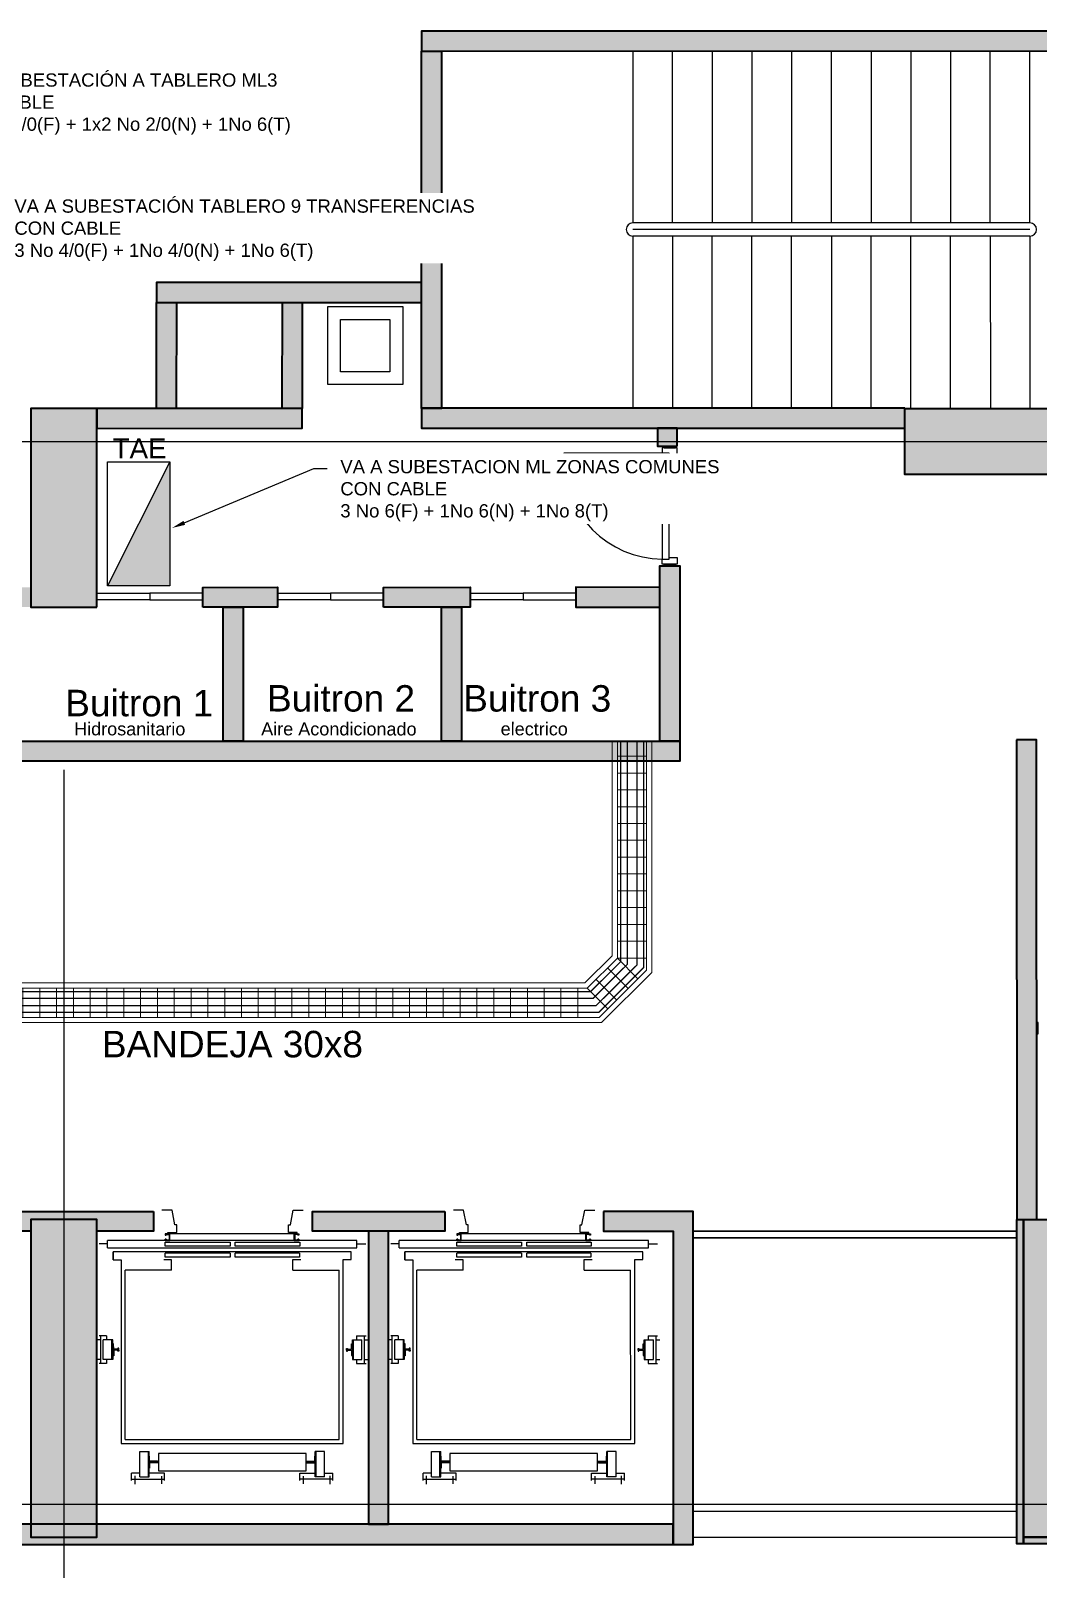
# Model space of a CAD drawing. Header units: millimetres. Extents: x -967 to 876, y -355 to 681.
# Drawn here: x 317.69 to 325.3, y -233.17 to -221.55 of the extents above; entities that cross this region are included whole.
import ezdxf
from ezdxf import colors
from ezdxf.entities.mleader import LeaderData, LeaderLine
from ezdxf.lldxf.tags import DXFTag
from ezdxf.math import Vec2, Vec3

# ---------------------------------------------------------------- set-up
doc = ezdxf.new("R2010")
doc.units = ezdxf.units.MM
doc.linetypes.add('Center', pattern=[50.8, 31.75, -6.35, 6.35, -6.35])
doc.linetypes.add('HIDDEN', pattern=[9.525, 6.35, -3.175])
for name, color, linetype, lineweight in [('-CN-GYD-BANDEJA TIPO ESCALERA', 140, 'Continuous', 18), ('-CN-GYD-TUBERÍA ILUMINACION', 5, 'Continuous', 18), ('Estructura', 8, 'Continuous', 40), ('Muro', 9, 'Continuous', 40), ('Textos 1', 7, 'Continuous', 25), ('Vidrio', 8, 'Continuous', 30)]:
    doc.layers.add(name, color=color, linetype=linetype, lineweight=lineweight)
for name, color, linetype in [('0-amob', 8, 'Continuous'), ('AMOBLAMIENTO', 8, 'Continuous'), ('AREA PARQUEO', 8, 'Continuous'), ('ASCENSOR', 8, 'Continuous'), ('EJE-ESTRUCTURA', 8, 'Center'), ('F-2', 8, 'Continuous'), ('GG_PISO 5', 8, 'Continuous'), ('HACHTCOLUMNA', 250, 'Continuous'), ('JCA_HATCH 254', 252, 'Continuous'), ('MARCO', 4, 'Continuous'), ('MUEBLE', 8, 'Continuous'), ('TB', 7, 'Continuous')]:
    doc.layers.add(name, color=color, linetype=linetype)
doc.layers.add('DIM-25', color=8, linetype='Continuous', plot=False)
doc.styles.get("Standard").update_dxf_attribs({"font": 'arial.ttf'})
tags = doc.linetypes.add('AiX_LINE', pattern='A,0.5,-0.2,["AiX",Standard,S=0.1,R=0,X=-0.1,Y=-0.05],-0.25', length=0.95).pattern_tags.tags
tags[6] = DXFTag(74, 10)

# ---------------------------------------------------------------- blocks, each defined once
blk = doc.blocks.new('Est etapa 3 torre')
at = {"layer": 'HACHTCOLUMNA'}
h = blk.add_hatch(color=256, dxfattribs=at)
h.paths.add_polyline_path([(1123.55, -5959.124), (1123.05, -5959.124), (1123.05, -5957.624), (1123.55, -5957.624)])
h.paths.add_polyline_path([(1116.05, -5959.124), (1115.55, -5959.124), (1115.55, -5957.624), (1116.05, -5957.624)])
h.paths.add_polyline_path([(1139.548, -5959.124), (1139.048, -5959.124), (1139.048, -5957.624), (1139.548, -5957.624)])
h.paths.add_polyline_path([(1132.05, -5959.124), (1131.55, -5959.124), (1131.55, -5957.624), (1132.05, -5957.624)])
h.paths.add_polyline_path([(1140.048, -5967.649), (1140.048, -5968.149), (1138.548, -5968.149), (1138.548, -5967.649)])
h.paths.add_polyline_path([(1124.05, -5967.649), (1124.05, -5968.149), (1122.55, -5968.149), (1122.55, -5967.649)])
h.paths.add_polyline_path([(1131.05, -5967.649), (1131.05, -5968.149), (1132.55, -5968.149), (1132.55, -5967.649)])
h.paths.add_polyline_path([(1115.05, -5967.649), (1115.05, -5968.149), (1116.55, -5968.149), (1116.55, -5967.649)])
h.paths.add_polyline_path([(1140.048, -5975.649), (1140.048, -5976.149), (1138.548, -5976.149), (1138.548, -5975.649)])
h.paths.add_polyline_path([(1124.05, -5975.649), (1124.05, -5976.149), (1122.55, -5976.149), (1122.55, -5975.649)])
h.paths.add_polyline_path([(1131.05, -5975.649), (1131.05, -5976.149), (1132.55, -5976.149), (1132.55, -5975.649)])
h.paths.add_polyline_path([(1115.05, -5975.649), (1115.05, -5976.149), (1116.55, -5976.149), (1116.55, -5975.649)])
h.paths.add_polyline_path([(1140.048, -5985.749), (1140.048, -5986.249), (1138.548, -5986.249), (1138.548, -5985.749)])
h.paths.add_polyline_path([(1124.05, -5985.749), (1124.05, -5986.249), (1122.55, -5986.249), (1122.55, -5985.749)])
h.paths.add_polyline_path([(1131.05, -5985.749), (1131.05, -5986.249), (1132.55, -5986.249), (1132.55, -5985.749)])
h.paths.add_polyline_path([(1115.05, -5985.749), (1115.05, -5986.249), (1116.55, -5986.249), (1116.55, -5985.749)])
h.paths.add_polyline_path([(1140.048, -5993.749), (1140.048, -5994.249), (1138.548, -5994.249), (1138.548, -5993.749)])
h.paths.add_polyline_path([(1124.05, -5993.749), (1124.05, -5994.249), (1122.55, -5994.249), (1122.55, -5993.749)])
h.paths.add_polyline_path([(1131.05, -5993.749), (1131.05, -5994.249), (1132.55, -5994.249), (1132.55, -5993.749)])
h.paths.add_polyline_path([(1115.05, -5993.749), (1115.05, -5994.249), (1116.55, -5994.249), (1116.55, -5993.749)])
h.paths.add_polyline_path([(1132.05, -6003.426), (1131.55, -6003.426), (1131.55, -6004.922), (1132.05, -6004.922)])
h.paths.add_polyline_path([(1138.153, -6003.424), (1139.653, -6003.424), (1139.653, -6003.924), (1138.153, -6003.924)])
h.paths.add_polyline_path([(1116.05, -6004.924), (1116.05, -6003.424), (1115.55, -6003.424), (1115.55, -6004.924)])
h.paths.add_polyline_path([(1123.55, -6004.924), (1123.55, -6003.424), (1123.05, -6003.424), (1123.05, -6004.924)])
h.paths.add_polyline_path([(1139.048, -6011.949), (1139.048, -6009.549), (1139.548, -6009.549), (1139.548, -6011.949)])
h.paths.add_polyline_path([(1131.55, -6009.549), (1131.55, -6011.949), (1132.05, -6011.949), (1132.05, -6009.549)])
h.paths.add_polyline_path([(1123.05, -6009.549), (1123.05, -6011.949), (1123.55, -6011.949), (1123.55, -6009.549)])
h.paths.add_polyline_path([(1116.05, -6009.549), (1116.05, -6011.949), (1115.55, -6011.949), (1115.55, -6009.549)])
at = {"layer": 'EJE-ESTRUCTURA'}
for p, q in [((1131.8, -5955.354), (1131.8, -6014.914)), ((1113.67, -6003.674), (1145.333, -6003.674)), ((1113.531, -6011.699), (1145.333, -6011.699))]:
    blk.add_line(p, q, dxfattribs=at)
at = {"layer": 'Estructura'}
for points in [[(1132.05, -6004.924), (1132.05, -6003.424), (1131.55, -6003.424), (1131.55, -6004.924)], [(1138.153, -6003.424), (1139.653, -6003.424), (1139.653, -6003.924), (1138.153, -6003.924)], [(1131.55, -6009.549), (1131.55, -6011.949), (1132.05, -6011.949), (1132.05, -6009.549)], [(1139.048, -6011.949), (1139.048, -6009.549), (1139.548, -6009.549), (1139.548, -6011.949)]]:
    blk.add_lwpolyline(points, close=True, dxfattribs=at)
blk = doc.blocks.new('MARCOE-102')
for p, q in [((0, 0), (0, -2.5)), ((0, 0), (1.75, 0)), ((1.75, 0), (1.75, -0.45)), ((0, -2.5), (1.75, -2.5)), ((0.175, -0.175), (1.575, -0.175)), ((0.175, -0.175), (0.175, -2.325)), ((0.175, -2.325), (1.575, -2.325)), ((1.375, -0.45), (1.375, -0.275)), ((1.375, -0.275), (1.575, -0.275)), ((1.75, -0.45), (1.375, -0.45)), ((1.375, -2.05), (1.375, -2.225)), ((1.75, -2.05), (1.375, -2.05)), ((1.375, -2.225), (1.575, -2.225)), ((1.575, -0.275), (1.575, -0.175)), ((1.575, -2.325), (1.575, -2.225)), ((1.75, -2.5), (1.75, -2.05))]:
    blk.add_line(p, q)
at = {"layer": 'MARCO'}
blk.add_lwpolyline([(0, 0), (0, -2.5), (1.75, -2.5), (1.75, -2.05), (1.375, -2.05), (1.375, -2.225), (1.575, -2.225), (1.575, -2.325), (0.175, -2.325), (0.175, -0.175), (1.575, -0.175), (1.575, -0.275), (1.375, -0.275), (1.375, -0.45), (1.75, -0.45), (1.75, 0), (0, 0)], dxfattribs=at)
blk = doc.blocks.new('ASCENSOR')
at = {"layer": '0-amob'}
for p, q in [((-1.747, -0.512), (-1.859, -0.533)), ((-1.859, -0.533), (-1.859, -0.609)), ((-1.69, -0.498), (-1.747, -0.498)), ((-1.747, -0.498), (-1.747, -0.512)), ((-1.69, -0.564), (-1.69, -0.498)), ((-1.68, -0.564), (-1.69, -0.564))]:
    blk.add_line(p, q, dxfattribs=at)
blk.add_lwpolyline([(-1.68, -0.564), (-1.68, 0.413), (-1.69, 0.413), (-1.69, 0.347), (-1.747, 0.347), (-1.747, 0.361), (-1.859, 0.382), (-1.859, 0.458)], dxfattribs=at)
at = {"layer": 'ASCENSOR'}
for p, q in [((-1.605, 0.869), (-1.605, 0.932)), ((-0.91, 0.876), (-0.91, 0.932)), ((-0.88, 0.922), (-0.88, 0.95)), ((-0.73, 0.922), (-0.73, 0.95)), ((-0.7, 0.876), (-0.7, 0.932)), ((-1.63, -1.015), (-1.63, 0.869)), ((-1.575, 0.869), (-1.63, 0.869)), ((-1.575, 0.869), (-1.575, -1.015)), ((-1.485, 0.826), (-1.545, 0.826)), ((-1.545, 0.826), (-1.485, 0.826)), ((-1.545, -0.971), (-1.545, 0.826)), ((-1.485, 0.826), (-1.485, 0.766)), ((-0.7, 0.921), (-0.91, 0.921)), ((-0.91, 0.876), (-0.88, 0.876)), ((-0.73, 0.902), (-0.88, 0.902)), ((-0.88, 0.83), (-0.88, 0.902)), ((-0.73, 0.836), (-0.88, 0.836)), ((-0.88, 0.836), (-0.73, 0.836)), ((-0.85, 0.83), (-0.88, 0.83)), ((-0.85, 0.83), (-0.88, 0.83)), ((-0.85, 0.83), (-0.805, 0.83)), ((-0.85, 0.83), (-0.805, 0.83)), ((-0.85, 0.83), (-0.805, 0.83)), ((-0.85, 0.83), (-0.805, 0.83)), ((-0.85, 0.823), (-0.85, 0.83)), ((-0.85, 0.823), (-0.85, 0.83)), ((-0.809, 0.823), (-0.85, 0.823)), ((-0.809, 0.823), (-0.85, 0.823)), ((-0.809, 0.785), (-0.809, 0.823)), ((-0.76, 0.83), (-0.805, 0.83)), ((-0.76, 0.83), (-0.805, 0.83)), ((-0.76, 0.83), (-0.805, 0.83)), ((-0.76, 0.83), (-0.805, 0.83)), ((-0.802, 0.823), (-0.76, 0.823)), ((-0.802, 0.823), (-0.76, 0.823)), ((-0.802, 0.785), (-0.802, 0.823)), ((-0.76, 0.823), (-0.76, 0.83)), ((-0.76, 0.823), (-0.76, 0.83)), ((-0.76, 0.83), (-0.73, 0.83)), ((-0.76, 0.83), (-0.73, 0.83)), ((-0.73, 0.836), (-0.73, 0.902)), ((-0.73, 0.876), (-0.7, 0.876)), ((-0.73, 0.83), (-0.73, 0.836)), ((-1.485, 0.766), (-0.096, 0.766)), ((-1.405, 0.385), (-1.405, 0.735)), ((-0.126, 0.735), (-1.405, 0.735)), ((-0.816, 0.785), (-0.816, 0.792)), ((-0.816, 0.792), (-0.802, 0.792)), ((-0.809, 0.785), (-0.816, 0.785)), ((-0.802, 0.785), (-0.809, 0.785)), ((-0.795, 0.792), (-0.802, 0.792)), ((-0.802, 0.785), (-0.795, 0.785)), ((-0.795, 0.785), (-0.795, 0.792)), ((-0.126, 0.735), (-0.126, -0.88)), ((-0.096, 0.766), (-0.096, -0.911)), ((-0.036, 0.625), (-0.036, 0.555)), ((0.155, 0.625), (-0.036, 0.625)), ((0.184, 0.688), (0.128, 0.688)), ((0.128, 0.625), (0.128, 0.688)), ((0.147, 0.664), (0.21, 0.664)), ((0.155, 0.625), (0.155, 0.555)), ((0.173, 0.689), (0.173, 0.438)), ((0.155, 0.561), (-0.036, 0.561)), ((0.155, 0.555), (-0.036, 0.555)), ((-0.021, 0.485), (0.109, 0.485)), ((-0.021, -0.63), (-0.021, 0.485)), ((-0.001, 0.552), (-0.001, 0.555)), ((-0.001, 0.555), (0.041, 0.555)), ((0.038, 0.552), (-0.001, 0.552)), ((0.038, 0.491), (0.038, 0.552)), ((0.041, 0.555), (0.041, 0.491)), ((0.089, 0.555), (0.041, 0.555)), ((0.047, 0.555), (0.047, 0.491)), ((0.05, 0.491), (0.05, 0.552)), ((0.05, 0.552), (0.089, 0.552)), ((0.089, 0.552), (0.089, 0.555)), ((0.089, 0.552), (0.089, 0.555)), ((0.109, 0.485), (0.109, -0.63)), ((0.128, 0.438), (0.128, 0.555)), ((-1.68, 0.434), (-1.671, 0.434)), ((-1.68, 0.434), (-1.671, 0.434)), ((-1.68, 0.399), (-1.68, 0.434)), ((-1.68, 0.399), (-1.68, 0.434)), ((-1.63, 0.399), (-1.68, 0.399)), ((-1.63, 0.399), (-1.68, 0.399)), ((-1.676, 0.43), (-1.674, 0.43)), ((-1.674, 0.43), (-1.676, 0.43)), ((-1.676, 0.402), (-1.676, 0.43)), ((-1.676, 0.43), (-1.676, 0.402)), ((-1.633, 0.402), (-1.676, 0.402)), ((-1.676, 0.402), (-1.633, 0.402)), ((-1.674, 0.426), (-1.674, 0.43)), ((-1.674, 0.426), (-1.674, 0.43)), ((-1.671, 0.426), (-1.674, 0.426)), ((-1.671, 0.426), (-1.674, 0.426)), ((-1.671, 0.434), (-1.671, 0.426)), ((-1.671, 0.434), (-1.671, 0.426)), ((-1.639, 0.434), (-1.639, 0.426)), ((-1.63, 0.434), (-1.639, 0.434)), ((-1.639, 0.434), (-1.63, 0.434)), ((-1.639, 0.426), (-1.639, 0.434)), ((-1.639, 0.426), (-1.635, 0.426)), ((-1.635, 0.426), (-1.639, 0.426)), ((-1.635, 0.43), (-1.633, 0.43)), ((-1.635, 0.426), (-1.635, 0.43)), ((-1.635, 0.43), (-1.635, 0.426)), ((-1.633, 0.43), (-1.635, 0.43)), ((-1.633, 0.402), (-1.633, 0.43)), ((-1.633, 0.402), (-1.633, 0.43)), ((-1.63, 0.399), (-1.63, 0.434)), ((-1.63, 0.434), (-1.63, 0.399)), ((-1.587, 0.433), (-1.618, 0.433)), ((-1.618, 0.433), (-1.618, -0.056)), ((-1.587, -0.056), (-1.587, 0.433)), ((-1.503, 0.434), (-1.534, 0.434)), ((-1.534, -0.056), (-1.534, 0.434)), ((-1.503, -0.056), (-1.503, 0.434)), ((-1.485, 0.385), (-1.485, 0.445)), ((-1.405, 0.385), (-1.485, 0.385)), ((0.184, 0.438), (0.128, 0.438)), ((0.149, 0.463), (0.209, 0.463)), ((-1.618, -0.056), (-1.587, -0.056)), ((-1.587, -0.095), (-1.618, -0.095)), ((-1.618, -0.095), (-1.618, -0.583)), ((-1.587, -0.583), (-1.587, -0.095)), ((-1.534, -0.056), (-1.503, -0.056)), ((-1.503, -0.095), (-1.534, -0.095)), ((-1.534, -0.58), (-1.534, -0.095)), ((-1.503, -0.58), (-1.503, -0.095)), ((-1.534, -0.58), (-1.503, -0.58)), ((-1.405, -0.53), (-1.485, -0.53)), ((-1.485, -0.53), (-1.485, -0.59)), ((-1.405, -0.53), (-1.405, -0.88)), ((-1.618, -0.583), (-1.587, -0.583)), ((0.109, -0.63), (-0.021, -0.63)), ((-0.001, -0.697), (-0.001, -0.7)), ((0.038, -0.697), (-0.001, -0.697)), ((0.038, -0.636), (0.038, -0.697)), ((0.041, -0.7), (0.041, -0.636)), ((0.047, -0.7), (0.047, -0.636)), ((0.05, -0.636), (0.05, -0.697)), ((0.05, -0.697), (0.089, -0.697)), ((0.089, -0.697), (0.089, -0.7)), ((0.184, -0.583), (0.128, -0.583)), ((0.128, -0.583), (0.128, -0.7)), ((0.149, -0.609), (0.209, -0.609)), ((0.173, -0.834), (0.173, -0.583)), ((0.155, -0.7), (-0.036, -0.7)), ((-0.036, -0.77), (-0.036, -0.7)), ((0.155, -0.706), (-0.036, -0.706)), ((0.155, -0.77), (-0.036, -0.77)), ((-0.001, -0.7), (0.041, -0.7)), ((0.089, -0.7), (0.047, -0.7)), ((0.128, -0.77), (0.128, -0.833)), ((0.147, -0.809), (0.21, -0.809)), ((0.155, -0.77), (0.155, -0.7)), ((-0.096, -0.911), (-1.485, -0.911)), ((-1.485, -0.911), (-1.485, -0.971)), ((-0.126, -0.88), (-1.405, -0.88)), ((0.184, -0.833), (0.128, -0.833)), ((-1.575, -1.015), (-1.63, -1.015)), ((-1.605, -1.015), (-1.605, -1.083)), ((-1.485, -0.971), (-1.545, -0.971)), ((-0.91, -1.011), (-0.88, -1.011)), ((-0.91, -1.011), (-0.91, -1.083)), ((-0.85, -0.981), (-0.88, -0.981)), ((-0.85, -0.981), (-0.88, -0.981)), ((-0.88, -0.981), (-0.88, -1.052)), ((-0.73, -0.987), (-0.88, -0.987)), ((-0.88, -0.987), (-0.73, -0.987)), ((-0.808, -0.974), (-0.85, -0.974)), ((-0.808, -0.974), (-0.85, -0.974)), ((-0.85, -0.974), (-0.85, -0.981)), ((-0.85, -0.974), (-0.85, -0.981)), ((-0.85, -0.981), (-0.805, -0.981)), ((-0.85, -0.981), (-0.805, -0.981)), ((-0.85, -0.981), (-0.805, -0.981)), ((-0.85, -0.981), (-0.805, -0.981)), ((-0.808, -0.936), (-0.815, -0.936)), ((-0.815, -0.936), (-0.815, -0.943)), ((-0.815, -0.943), (-0.801, -0.943)), ((-0.808, -0.936), (-0.808, -0.974)), ((-0.801, -0.936), (-0.808, -0.936)), ((-0.76, -0.981), (-0.805, -0.981)), ((-0.76, -0.981), (-0.805, -0.981)), ((-0.76, -0.981), (-0.805, -0.981)), ((-0.76, -0.981), (-0.805, -0.981)), ((-0.801, -0.936), (-0.801, -0.974)), ((-0.801, -0.936), (-0.794, -0.936)), ((-0.794, -0.943), (-0.801, -0.943)), ((-0.801, -0.974), (-0.76, -0.974)), ((-0.801, -0.974), (-0.76, -0.974)), ((-0.794, -0.936), (-0.794, -0.943)), ((-0.76, -0.974), (-0.76, -0.981)), ((-0.76, -0.974), (-0.76, -0.981)), ((-0.76, -0.981), (-0.73, -0.981)), ((-0.76, -0.981), (-0.73, -0.981)), ((-0.73, -0.981), (-0.73, -0.987)), ((-0.73, -0.987), (-0.73, -1.052)), ((-0.73, -1.011), (-0.7, -1.011)), ((-0.7, -1.011), (-0.7, -1.083)), ((-0.7, -1.072), (-0.91, -1.072)), ((-0.73, -1.052), (-0.88, -1.052)), ((-0.88, -1.073), (-0.88, -1.1)), ((-0.73, -1.073), (-0.73, -1.1))]:
    blk.add_line(p, q, dxfattribs=at)
for centre, radius, start, end in [((0.044, 0.491), 0.006, 180, 270), ((0.044, 0.491), 0.003, 180, 270), ((0.044, 0.491), 0.006, 270, 0), ((0.044, 0.491), 0.003, 270, 0), ((0.044, -0.636), 0.006, 90, 180), ((0.044, -0.636), 0.003, 90, 180), ((0.044, -0.636), 0.006, 0, 90), ((0.044, -0.636), 0.003, 0, 90)]:
    blk.add_arc(centre, radius, start, end, dxfattribs=at)
for points in [[(-0.795, 0.792), (-0.795, 0.785), (-0.816, 0.785), (-0.816, 0.792)], [(-0.816, 0.785), (-0.816, 0.792), (-0.795, 0.785), (-0.816, 0.785)], [(-0.795, 0.785), (-0.816, 0.785), (-0.795, 0.792), (-0.816, 0.792)], [(-0.794, -0.943), (-0.794, -0.936), (-0.815, -0.936), (-0.815, -0.943)], [(-0.815, -0.936), (-0.815, -0.943), (-0.794, -0.936), (-0.815, -0.936)], [(-0.794, -0.936), (-0.815, -0.936), (-0.794, -0.943), (-0.815, -0.943)]]:
    blk.add_solid(points, dxfattribs=at)
at = {"layer": 'ASCENSOR', "xscale": 0.01999999999998181, "yscale": 0.01999999999998181, "zscale": 0.01999999999998181, "rotation": 270}
blk.add_blockref('MARCOE-102', (-1.63, -0.541), dxfattribs=at)
blk = doc.blocks.new('A$C9ce45cf1')
at = {"layer": 'JCA_HATCH 254'}
h = blk.add_hatch(color=256, dxfattribs=at)
h.paths.add_polyline_path([(48.295, 15.34), (48.295, 15.19), (48.643, 15.19), (48.643, 15.34)])
h.paths.add_polyline_path([(48.643, 15.34), (48.793, 15.34), (48.793, 13.989), (48.643, 13.989)])
h.paths.add_polyline_path([(51.355, 13.839), (51.355, 13.989), (48.295, 13.989), (48.295, 13.839)])
h.paths.add_polyline_path([(47.945, 9.215), (47.945, 13.84), (47.795, 13.84), (47.795, 9.58), (47.795, 9.215)])
h.paths.add_polyline_path([(51.355, 10.664), (51.205, 10.664), (51.205, 13.839), (51.355, 13.839)])
h.paths.add_polyline_path([(49.954, 10.814), (49.955, 9.125), (50.305, 9.125), (50.305, 9.275), (50.106, 9.275), (50.104, 10.814)])
h.paths.add_polyline_path([(51.355, 9.275), (51.205, 9.275), (51.205, 8.625), (51.355, 8.625)])
h.paths.add_polyline_path([(51.205, 9.125), (51.205, 9.125), (51.205, 9.275), (51.205, 9.275)], flags=16)
h.paths.add_polyline_path([(47.795, 6.78), (51.355, 6.78), (51.355, 6.93), (48.295, 6.93), (48.295, 6.815), (47.795, 6.815)])
h.paths.add_polyline_path([(51.205, 7.425), (51.205, 6.93), (51.355, 6.93), (51.355, 7.425)])
h.paths.add_polyline_path([(54.67, 9.275), (54.67, 9.125), (54.104, 9.125), (54.104, 6.76), (53.954, 6.76), (53.954, 9.275)])
h.paths.add_polyline_path([(57.223, 9.275), (57.223, 9.125), (56.795, 9.125), (56.795, 9.215), (56.295, 9.215), (56.295, 9.125), (55.87, 9.125), (55.87, 9.275)])
h.paths.add_polyline_path([(54.104, 6.76), (61.147, 6.76), (61.147, 6.913), (54.104, 6.913)])
h.paths.add_polyline_path([(59.422, 9.275), (59.422, 9.125), (58.423, 9.125), (58.423, 9.275)])
h.paths.add_polyline_path([(58.847, 6.913), (58.997, 6.913), (58.997, 9.125), (58.847, 9.125), (58.847, 9.127), (58.847, 6.913), (58.847, 6.913)])
h.paths.add_polyline_path([(60.622, 9.275), (60.622, 9.125), (61.147, 9.125), (61.147, 6.76), (61.297, 6.76), (61.297, 9.275)])
h.paths.add_polyline_path([(64.293, 6.915), (68.094, 6.915), (68.094, 6.765), (64.293, 6.765)])
h.paths.add_polyline_path([(63.743, 6.765), (63.743, 9.215), (63.793, 9.215), (63.793, 6.815), (64.293, 6.815), (64.293, 6.765)])
h.paths.add_polyline_path([(67.528, 8.419), (67.528, 6.915), (67.378, 6.915), (67.378, 8.419)])
h.paths.add_polyline_path([(67.528, 8.419), (67.944, 8.419), (67.944, 8.269), (67.528, 8.269)])
h.paths.add_polyline_path([(68.094, 8.419), (68.094, 6.915), (67.944, 6.915), (67.944, 8.419)])
h.paths.add_polyline_path([(64.792, 10.734), (67.944, 10.735), (67.944, 10.584), (64.792, 10.584)])
h.paths.add_polyline_path([(65.401, 11.674), (65.401, 10.735), (65.551, 10.735), (65.551, 11.674)])
h.paths.add_polyline_path([(63.741, 12.837), (63.743, 9.215), (63.893, 9.215), (63.891, 12.837)])
h.paths.add_polyline_path([(63.892, 10.734), (63.892, 10.734), (63.892, 10.584), (63.892, 10.584)], flags=17)
h.paths.add_polyline_path([(65.401, 12.827), (67.944, 12.827), (67.944, 12.677), (65.401, 12.677)])
h.paths.add_polyline_path([(68.094, 12.827), (68.094, 11.623), (67.944, 11.623), (67.944, 12.827)])
h.paths.add_polyline_path([(65.401, 16.593), (65.401, 15.034), (65.551, 15.034), (65.551, 16.593)])
h.paths.add_polyline_path([(67.496, 16.591), (65.401, 16.595), (65.401, 16.745), (67.497, 16.741)])
h.paths.add_polyline_path([(67.714, 18.19), (59.246, 18.189), (59.246, 18.039), (67.714, 18.04)])
h.paths.add_polyline_path([(59.246, 15.339), (59.246, 18.039), (59.396, 18.039), (59.396, 15.339)])
h = blk.add_hatch(color=256, dxfattribs=at)
h.paths.add_polyline_path([(59.246, 16.29), (57.245, 16.29), (57.245, 16.14), (59.246, 16.14)])
h.paths.add_polyline_path([(58.345, 16.14), (58.344, 15.19), (56.795, 15.189), (56.795, 15.339), (57.244, 15.34), (57.245, 16.14), (57.395, 16.136), (57.394, 15.34), (58.195, 15.34), (58.196, 16.14)])
h = blk.add_hatch(color=256, dxfattribs=at)
h.paths.add_polyline_path([(62.897, 15.341), (59.246, 15.341), (59.246, 15.191), (62.897, 15.191)])
h.paths.add_polyline_path([(57.595, 13.838), (57.595, 13.988), (58.159, 13.989), (58.159, 13.839)])
h.paths.add_polyline_path([(58.959, 13.838), (58.959, 13.988), (59.613, 13.989), (59.613, 13.839)])
h.paths.add_polyline_path([(61.047, 13.838), (61.047, 13.988), (60.413, 13.989), (60.413, 13.839)])
h.paths.add_polyline_path([(61.197, 12.827), (61.047, 12.827), (61.047, 14.152), (61.197, 14.152)])
h.paths.add_polyline_path([(53.954, 12.827), (61.197, 12.827), (61.197, 12.677), (53.954, 12.677)])
h.paths.add_polyline_path([(59.547, 12.827), (59.397, 12.827), (59.397, 13.838), (59.547, 13.838)])
h.paths.add_polyline_path([(57.898, 12.827), (57.748, 12.827), (57.748, 13.839), (57.898, 13.839)])
h.paths.add_polyline_path([(53.954, 12.827), (53.954, 13.839), (54.104, 13.839), (54.104, 12.827)])
h.paths.add_polyline_path([(53.954, 13.838), (53.954, 13.988), (56.295, 13.989), (56.295, 13.839)])
blk.add_hatch(color=256, dxfattribs=at).paths.add_polyline_path([(61.178, 15.054), (61.178, 15.191), (61.028, 15.191), (61.028, 15.054)])
at = {"layer": 'AMOBLAMIENTO'}
for points in [[(59.105, 16.109), (59.105, 15.52), (58.538, 15.52), (58.538, 16.109)], [(59.008, 16.011), (59.008, 15.617), (58.635, 15.617), (58.635, 16.011)]]:
    blk.add_lwpolyline(points, close=True, dxfattribs=at)
at = {"layer": 'AREA PARQUEO'}
for p, q in [((60.842, 18.041), (60.842, 16.741)), ((61.142, 16.741), (61.142, 18.041)), ((61.442, 18.041), (61.442, 16.741)), ((61.742, 18.041), (61.742, 16.741)), ((62.042, 18.041), (62.042, 16.741)), ((62.342, 16.741), (62.342, 18.041)), ((62.642, 18.041), (62.642, 16.741)), ((62.942, 18.041), (62.942, 16.741)), ((63.242, 18.041), (63.242, 16.741)), ((63.542, 16.741), (63.542, 18.041)), ((63.842, 16.741), (63.842, 18.041)), ((63.842, 16.741), (60.842, 16.741)), ((63.842, 16.691), (60.842, 16.691)), ((63.842, 16.641), (60.842, 16.641)), ((60.842, 16.641), (60.842, 15.341)), ((61.142, 16.641), (61.142, 15.341)), ((61.442, 15.341), (61.442, 16.641)), ((61.742, 15.341), (61.742, 16.641)), ((62.042, 15.341), (62.042, 16.641)), ((62.342, 16.641), (62.342, 15.341)), ((62.642, 15.341), (62.642, 16.641)), ((62.942, 15.341), (62.942, 16.641)), ((63.242, 15.341), (63.242, 16.641)), ((63.542, 16.641), (63.543, 15.34)), ((63.842, 16.641), (63.842, 15.341))]:
    blk.add_line(p, q, dxfattribs=at)
for centre, start, end in [((60.842, 16.691), 90, 270), ((63.842, 16.691), 270, 90)]:
    blk.add_arc(centre, 0.05, start, end, dxfattribs=at)
at = {"layer": 'DIM-25'}
blk.add_arc((61.072, 14.953), 0.751, 180.044, 269.4867, dxfattribs=at)
at = {"layer": 'F-2'}
for points in [[(61.116, 14.991), (61.178, 14.991), (61.178, 15.041), (61.065, 15.041), (61.065, 15.003), (61.116, 15.003), (61.116, 14.991)], [(61.078, 15.054), (61.078, 15.041), (61.165, 15.041), (61.165, 15.054)], [(61.116, 14.215), (61.178, 14.215), (61.178, 14.164), (61.065, 14.164), (61.065, 14.202), (61.116, 14.202), (61.116, 14.215)], [(61.078, 14.152), (61.078, 14.164), (61.165, 14.164), (61.165, 14.152)], [(63.892, 10.616), (63.905, 10.616), (63.905, 10.703), (63.892, 10.703)]]:
    blk.add_lwpolyline(points, dxfattribs=at)
for points in [[(61.116, 15.003), (61.065, 15.003), (61.065, 14.202), (61.116, 14.202)], [(63.743, 6.815), (63.743, 7.008), (61.297, 7.008), (61.297, 6.815)]]:
    blk.add_lwpolyline(points, close=True, dxfattribs=at)
at = {"layer": 'F-2', "elevation": -2415.091}
for points in [[(57.195, 13.945), (57.195, 13.894), (56.795, 13.894), (56.795, 13.945)], [(57.195, 13.945), (57.195, 13.894), (57.595, 13.894), (57.595, 13.945)], [(58.559, 13.945), (58.559, 13.894), (58.159, 13.894), (58.159, 13.945)], [(58.559, 13.945), (58.559, 13.894), (58.959, 13.894), (58.959, 13.945)], [(60.013, 13.945), (60.013, 13.894), (59.613, 13.894), (59.613, 13.945)], [(60.013, 13.945), (60.013, 13.894), (60.413, 13.894), (60.413, 13.945)]]:
    blk.add_lwpolyline(points, close=True, dxfattribs=at)
at = {"layer": 'MUEBLE', "linetype": 'HIDDEN'}
blk.add_lwpolyline([(61.065, 14.953), (61.065, 15.003), (60.321, 15.003), (60.321, 14.953)], close=True, dxfattribs=at)
at = {"layer": 'Muro'}
for points in [[(67.714, 18.19), (59.246, 18.189), (59.246, 18.039), (67.714, 18.04)], [(59.246, 16.29), (57.245, 16.29), (57.245, 16.14), (59.246, 16.14)], [(57.395, 16.14), (57.394, 15.34), (57.244, 15.34), (57.245, 16.14)], [(58.345, 16.14), (58.344, 15.34), (58.194, 15.34), (58.195, 16.14)], [(58.344, 15.34), (56.795, 15.339), (56.795, 15.189), (58.344, 15.19)], [(62.897, 15.341), (59.246, 15.341), (59.246, 15.191), (62.897, 15.191)], [(61.178, 15.054), (61.178, 15.191), (61.028, 15.191), (61.028, 15.054)], [(61.197, 12.827), (61.047, 12.827), (61.047, 14.152), (61.197, 14.152)], [(57.595, 13.838), (57.595, 13.988), (58.159, 13.989), (58.159, 13.839)], [(53.954, 12.827), (61.197, 12.827), (61.197, 12.677), (53.954, 12.677)], [(63.741, 12.837), (63.743, 9.215), (63.893, 9.215), (63.891, 12.837)], [(57.223, 9.275), (57.223, 9.125), (56.795, 9.125), (56.795, 9.215), (56.295, 9.215), (56.295, 9.125), (55.87, 9.125), (55.87, 9.275)], [(59.422, 9.275), (59.422, 9.125), (58.423, 9.125), (58.423, 9.275)], [(60.622, 9.275), (60.622, 9.125), (61.147, 9.125), (61.147, 6.76), (61.297, 6.76), (61.297, 9.275)], [(63.793, 6.765), (63.743, 6.765), (63.743, 9.215), (63.793, 9.215)], [(58.847, 6.913), (58.997, 6.913), (58.997, 6.913), (58.997, 9.125), (58.847, 9.125), (58.847, 9.127), (58.847, 9.127), (58.847, 9.127), (58.847, 6.913), (58.847, 6.913)], [(54.104, 6.76), (61.147, 6.76), (61.147, 6.913), (54.104, 6.913)], [(63.793, 6.765), (63.793, 6.815), (64.293, 6.815), (64.293, 6.765)]]:
    blk.add_lwpolyline(points, close=True, dxfattribs=at)
for points, elevation in [([(59.246, 15.339), (59.246, 18.039), (59.396, 18.039), (59.396, 15.339)], 1207.545), ([(58.959, 13.838), (58.959, 13.988), (59.613, 13.989), (59.613, 13.839)], -2415.091), ([(61.047, 13.838), (61.047, 13.988), (60.413, 13.989), (60.413, 13.839)], -2415.091), ([(57.898, 12.827), (57.748, 12.827), (57.748, 13.839), (57.898, 13.839)], 2415.091), ([(59.547, 12.827), (59.397, 12.827), (59.397, 13.838), (59.547, 13.838)], 1207.545)]:
    blk.add_lwpolyline(points, close=True, dxfattribs=dict(at, elevation=elevation))
at = {"layer": 'Vidrio'}
blk.add_lwpolyline([(63.743, 9.075), (63.743, 9.125), (61.297, 9.125), (61.297, 9.075)], close=True, dxfattribs=at)
at = {"layer": 'ASCENSOR', "xscale": -1, "rotation": 90.0056748733478}
for p in [(57.744, 7.426), (59.946, 7.426)]:
    blk.add_blockref('ASCENSOR', p, dxfattribs=at)
at = {"layer": 'Muro'}
blk.add_blockref('Est etapa 3 torre', (-1075.255, 6018.764), dxfattribs=at)
blk = doc.blocks.new('TB')
at = {"layer": 'TB'}
h = blk.add_hatch(color=256, dxfattribs=at)
h.dxf.hatch_style = 1
h.paths.add_polyline_path([(0.1564, 0), (-0.1564, 0.1562), (-0.1564, 0)])
blk.add_lwpolyline([(-0.1564, 0.1562), (0.1564, 0.1562), (0.1564, 0), (-0.1564, 0)], close=True, dxfattribs=at)
blk.add_lwpolyline([(0.1564, 0), (-0.1564, 0.1562)], dxfattribs=at)

msp = doc.modelspace()

# ---------------------------------------------------------------- hatches: boundary and pattern name
at = {"layer": '-CN-GYD-BANDEJA TIPO ESCALERA'}
h = msp.add_hatch(dxfattribs=at)
h.set_pattern_fill('ANSI31', color=1, scale=0.04, angle=135)
h.set_pattern_definition([(180, (144.91035, -1.3501), (0, -0.127), [])])
h.paths.add_polyline_path([(322.34, -226.915), (322.12, -226.915), (322.12, -228.559), (322.34, -228.559)])
h = msp.add_hatch(dxfattribs=at)
h.set_pattern_fill('ANSI31', color=1, scale=0.04, angle=45)
h.set_pattern_definition([(90, (144.90946, -2.21852), (-0.127, 0), [])])
h.paths.add_polyline_path([(314.657, -228.781), (314.657, -229.001), (321.918, -229.001), (321.918, -228.781)])

# ---------------------------------------------------------------- linework, layer by layer
at = {"layer": '-CN-GYD-BANDEJA TIPO ESCALERA', "lineweight": 13}
msp.add_line((321.875, -228.741), (321.75, -228.741), dxfattribs=at)
at = {"layer": '-CN-GYD-BANDEJA TIPO ESCALERA', "color": 1, "elevation": -2415.091}
for points in [[(322.08, -226.915), (322.38, -226.915)], [(322.08, -226.915), (322.08, -228.537)], [(322.379, -228.661), (322.38, -226.915)]]:
    msp.add_lwpolyline(points, dxfattribs=at)
at = {"layer": '-CN-GYD-BANDEJA TIPO ESCALERA', "color": 1}
for points in [[(322.12, -226.915), (322.12, -228.553), (322.34, -228.553), (322.34, -226.915)], [(321.82, -228.781), (314.708, -228.781), (314.708, -229.001), (321.82, -229.001)]]:
    msp.add_lwpolyline(points, dxfattribs=at)
at = {"layer": '-CN-GYD-BANDEJA TIPO ESCALERA', "color": 1, "lineweight": 13}
for points in [[(321.75, -228.781), (321.891, -228.781), (322.12, -228.553), (322.12, -228.383)], [(321.75, -229.001), (321.982, -229.001), (322.34, -228.644), (322.34, -228.383)], [(322.045, -228.628), (322.2, -228.784)], [(322.12, -228.553), (322.275, -228.709)], [(321.959, -228.714), (322.114, -228.869)], [(321.891, -228.781), (322.047, -228.937)]]:
    msp.add_lwpolyline(points, dxfattribs=at)
at = {"layer": '-CN-GYD-TUBERÍA ILUMINACION', "linetype": 'AiX_LINE', "ltscale": 10, "const_width": 0.01}
for points in [[(310.605, -225.284), (310.605, -224.975), (314.112, -224.975), (314.112, -228.624), (314.406, -228.912), (321.959, -228.912), (322.268, -228.605), (322.268, -226.915)], [(322.194, -226.915), (322.194, -228.601), (321.937, -228.857), (314.421, -228.857), (314.165, -228.606), (314.165, -224.975), (317.072, -224.975)]]:
    msp.add_lwpolyline(points, dxfattribs=at)
at = {"layer": '-CN-GYD-TUBERÍA ILUMINACION', "color": 1, "linetype": 'AiX_LINE', "ltscale": 10, "const_width": 0.01}
for points in [[(311.384, -225.284), (311.384, -225.042), (314.062, -225.042), (314.062, -228.645), (314.386, -228.962), (321.98, -228.962), (322.318, -228.625), (322.318, -226.915)], [(322.144, -226.915), (322.144, -228.581), (321.917, -228.807), (314.441, -228.807), (314.215, -228.585), (314.215, -225.042), (316.246, -225.042), (316.246, -225.284)]]:
    msp.add_lwpolyline(points, dxfattribs=at)

# ---------------------------------------------------------------- block references
msp.add_blockref('A$C9ce45cf1', (261.394, -239.742))

# ---------------------------------------------------------------- texts
at = {"layer": 'GG_PISO 5'}
for s, height, p in [('Buitron 1', 0.2, (317.949, -226.727)), ('Buitron 2', 0.2, (319.473, -226.691)), ('Buitron 3 ', 0.2, (320.955, -226.691)), ('Hidrosanitario', 0.09752, (318.016, -226.871)), ('Aire Acondicionado', 0.09752, (319.429, -226.871)), ('electrico', 0.0975, (321.238, -226.871))]:
    msp.add_text(s, height=height, rotation=359.9331, dxfattribs=at).set_placement(p)
at = {"layer": 'Textos 1', "insert": (318.226, -229.103), "char_height": 0.2, "width": 4.25953, "attachment_point": 1}
msp.add_mtext('BANDEJA 30x8 ', dxfattribs=at)

# ---------------------------------------------------------------- next in the draw order: leaders
at = {"color": 7, "lineweight": 0}
ml = msp.add_multileader_mtext('Standard', dxfattribs=at)
ml.set_content('\\A1;VA A SUBESTACIÓN TABLERO 9 TRANSFERENCIAS\\PCON CABLE\\P3 No 4/0(F) + 1No 4/0(N) + 1No 6(T)', color=7)
ml.set_leader_properties()
ml.build(insert=Vec2(0, 0))
ml.multileader.update_dxf_attribs({"dogleg_length": 0.1, "arrow_head_size": 0.1})
ctx = ml.context
ctx.base_point, ctx.char_height, ctx.arrow_head_size, ctx.landing_gap_size, ctx.plane_origin = Vec3(317.465, -222.889), 0.1, 0.1, 0.1, Vec3(321.348, -219.927)
notes = []
notes.append((ctx, [(0, (1, 1, 0), (317.365, -222.889), (1, 0), 0.1, [(0, [(317.024, -224.975)], 0, [])])]))
ctx.mtext.insert, ctx.mtext.flow_direction = Vec3(317.565, -222.824), 5
ctx.mtext.has_bg_fill, ctx.mtext.bg_color, ctx.mtext.bg_scale_factor, ctx.mtext.bg_transparency, ctx.mtext.use_window_bg_color = 1, -1027028792, 1.5, 0, 1
for ctx, leaders in notes:
    for number, flags, end, landing, length, lines in leaders:
        leader = LeaderData()
        leader.index, (leader.has_last_leader_line, leader.has_dogleg_vector, leader.attachment_direction) = number, flags
        leader.last_leader_point, leader.dogleg_vector, leader.dogleg_length = Vec3(end), Vec3(landing), length
        for number, points, colour, breaks in lines:
            line = LeaderLine()
            line.index, line.vertices, line.color, line.breaks = number, Vec3.list(points), colors.encode_raw_color(colour), breaks
            leader.lines.append(line)
        ctx.leaders.append(leader)

# ---------------------------------------------------------------- next in the draw order: leaders
ml = msp.add_multileader_mtext('Standard', dxfattribs=at)
ml.set_content('\\A1;VA A SUBESTACIÓN A TABLERO ML3\\PCON CABLE\\P3x2 No 2/0(F) + 1x2 No 2/0(N) + 1No 6(T)', color=7)
ml.set_leader_properties()
ml.build(insert=Vec2(0, 0))
ml.multileader.update_dxf_attribs({"dogleg_length": 0.1, "arrow_head_size": 0.1})
ctx = ml.context
ctx.base_point, ctx.char_height, ctx.arrow_head_size, ctx.landing_gap_size, ctx.plane_origin = Vec3(316.96, -221.937), 0.1, 0.1, 0.1, Vec3(320.493, -220.222)
notes = []
notes.append((ctx, [(0, (1, 1, 0), (316.86, -221.937), (1, 0), 0.1, [(0, [(316.246, -225.284)], 0, [])])]))
ctx.mtext.insert, ctx.mtext.flow_direction = Vec3(317.06, -221.872), 5
ctx.mtext.has_bg_fill, ctx.mtext.bg_color, ctx.mtext.bg_scale_factor, ctx.mtext.bg_transparency, ctx.mtext.use_window_bg_color = 1, -1027028792, 1.5, 0, 1
for ctx, leaders in notes:
    for number, flags, end, landing, length, lines in leaders:
        leader = LeaderData()
        leader.index, (leader.has_last_leader_line, leader.has_dogleg_vector, leader.attachment_direction) = number, flags
        leader.last_leader_point, leader.dogleg_vector, leader.dogleg_length = Vec3(end), Vec3(landing), length
        for number, points, colour, breaks in lines:
            line = LeaderLine()
            line.index, line.vertices, line.color, line.breaks = number, Vec3.list(points), colors.encode_raw_color(colour), breaks
            leader.lines.append(line)
        ctx.leaders.append(leader)

# ---------------------------------------------------------------- next in the draw order: linework, layer by layer
at = {"layer": '-CN-GYD-BANDEJA TIPO ESCALERA', "color": 1, "lineweight": 13}
msp.add_lwpolyline([(311.534, -225.123), (313.603, -225.123), (313.987, -225.123), (313.987, -225.632), (313.987, -228.412), (313.987, -228.661), (314.368, -229.041), (314.617, -229.041), (321.75, -229.041), (321.999, -229.041), (322.379, -228.661)], dxfattribs=at)
at = {"layer": '-CN-GYD-BANDEJA TIPO ESCALERA', "color": 1}
msp.add_lwpolyline([(322.08, -228.537), (321.875, -228.741), (321.75, -228.741), (321.75, -228.741), (314.617, -228.741), (314.492, -228.741), (314.287, -228.537), (314.287, -228.412), (314.287, -225.632), (314.287, -225.123), (316.095, -225.123), (316.095, -225.284)], dxfattribs=at)

# ---------------------------------------------------------------- next in the draw order: block references
at = {"layer": 'TB', "xscale": 3, "yscale": 3, "zscale": 1.5, "rotation": 90}
msp.add_blockref('TB', (318.738, -225.274), dxfattribs=at)

# ---------------------------------------------------------------- next in the draw order: texts
at = {"layer": 'Textos 1', "color": 42, "true_color": 0xdd8108, "insert": (318.307, -224.629), "char_height": 0.15, "width": 0.79397, "attachment_point": 1}
msp.add_mtext('\\A1;TAE', dxfattribs=at)

# ---------------------------------------------------------------- next in the draw order: leaders
at = {"color": 7, "lineweight": 0}
ml = msp.add_multileader_mtext('Standard', dxfattribs=at)
ml.set_content('{\\C256;VA A SUBESTACION ML ZONAS COMUNES\\P\\A1;\\C7;CON CABLE\\P3 No 6(F) + 1No 6(N) + 1No 8(T)}', color=7)
ml.set_leader_properties()
ml.build(insert=Vec2(0, 0))
ml.multileader.update_dxf_attribs({"dogleg_length": 0.1, "arrow_head_size": 0.1})
ctx = ml.context
ctx.base_point, ctx.char_height, ctx.arrow_head_size, ctx.landing_gap_size, ctx.plane_origin = Vec3(319.927, -224.857), 0.1, 0.1, 0.1, Vec3(323.005, -220.257)
notes = []
notes.append((ctx, [(0, (1, 1, 0), (319.827, -224.857), (1, 0), 0.1, [(0, [(318.756, -225.305)], 0, [])])]))
ctx.mtext.insert, ctx.mtext.width, ctx.mtext.flow_direction = Vec3(320.027, -224.792), 2.85803, 5
ctx.mtext.has_bg_fill, ctx.mtext.bg_color, ctx.mtext.bg_scale_factor, ctx.mtext.bg_transparency, ctx.mtext.use_window_bg_color = 1, -1027028792, 1.5, 0, 1
for ctx, leaders in notes:
    for number, flags, end, landing, length, lines in leaders:
        leader = LeaderData()
        leader.index, (leader.has_last_leader_line, leader.has_dogleg_vector, leader.attachment_direction) = number, flags
        leader.last_leader_point, leader.dogleg_vector, leader.dogleg_length = Vec3(end), Vec3(landing), length
        for number, points, colour, breaks in lines:
            line = LeaderLine()
            line.index, line.vertices, line.color, line.breaks = number, Vec3.list(points), colors.encode_raw_color(colour), breaks
            leader.lines.append(line)
        ctx.leaders.append(leader)

doc.saveas('drawing.dxf')
